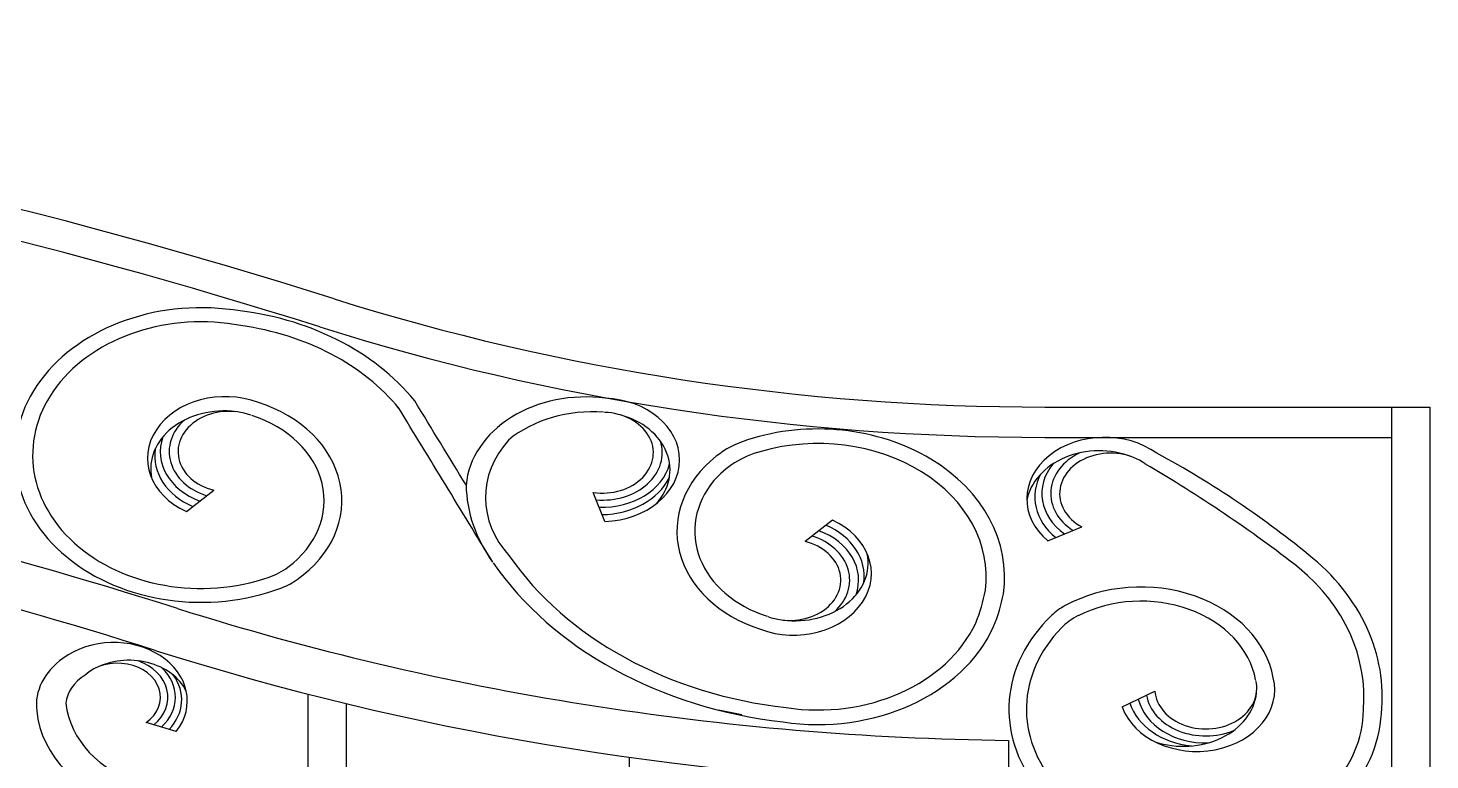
# Model space of a CAD drawing. Extents: x 12262 to 40734, y 30451 to 49613.
# Drawn here: x 31573 to 32358, y 44964 to 45374 of the extents above; entities that cross this region are included whole.
import ezdxf

# ---------------------------------------------------------------- set-up
doc = ezdxf.new("R2010")
doc.units = 0
doc.header["$LTSCALE"] = 0.85
doc.header["$MEASUREMENT"] = 0
doc.layers.get('0').update_dxf_attribs({"linetype": 'CONTINUOUS'})

# ---------------------------------------------------------------- blocks, each defined once
blk = doc.blocks.new('A$C2EF91AEA')
for p, q in [((3005.21, 1845.05), (3220.97, 1845.05)), ((3199.5, 1845.05), (3199.5, 986.96)), ((3220.97, 1845.05), (3220.97, 986.96)), ((3005.21, 1828.06), (3199.5, 1828.06)), ((2524, 1786.44), (2539.35, 1798.41)), ((2758.52, 1780.94), (2751.98, 1797.2)), ((2886.09, 1781.68), (2870.73, 1769.7)), ((3006.71, 1770), (3025.83, 1777.9)), ((2592.18, 1539.19), (2592.18, 1684.19)), ((3048.39, 1676.99), (3066.77, 1685.91)), ((2613.65, 1539.19), (2613.65, 1678.85)), ((2835.31, 1672.64), (2822.13, 1675.22)), ((2518.33, 1663.23), (2501.36, 1668.24)), ((2984.77, 1658.26), (2984.77, 986.96)), ((2772.37, 1564.75), (2772.37, 1648.75))]:
    blk.add_line(p, q)
for centre, major_axis, start_param, end_param in [((1610.49, -66.54), (-2684.14, 0), 4.332138, 4.712389), ((1610.49, -66.54), (2662.67, 0), 1.190545, 1.557478), ((2532.17, 1818.17), (-104.31, 0), 4.538077, 8.302647), ((3005.21, 2694.64), (-1073.66, 0), 1.190545, 1.570796), ((2532.23, 1818.1), (-94.42, 0), 4.473672, 8.269055), ((2531.61, 1787.14), (143.17, 0), 0.572463, 1.440153), ((2531.61, 1787.14), (143.17, 0), 0.572463, 1.440153), ((2531.61, 1787.14), (132.87, 0), 0.572463, 1.397297), ((3005.21, 2694.64), (-1095.13, 0), 1.190545, 1.570796), ((1610.49, -66.54), (-2447.94, 0), 4.332138, 4.610005), ((2545.84, 1816.34), (-43.65, 0), 4.274116, 7.329941), ((2536.2, 1792.65), (-74.96, 0), 2.297439, 4.327167), ((-58928.56, -21724.95), (-68407.82, 0), 3.5912, 3.592167), ((2747.64, 1797.63), (-67.06, 0), 4.545404, 6.212861), ((2756.78, 1815.45), (-43.65, 0), 1.610639, 4.666464), ((2545.05, 1810.36), (41.08, 0), 1.409638, 3.296404), ((2547.92, 1820.01), (-28.6, 0), 4.271163, 7.549895), ((2536.2, 1792.65), (64.99, 0), -0.813164, 1.185574), ((-58928.56, -21724.95), (68397.52, 0), 0.448793, 0.450575), ((2751.38, 1790.93), (64.99, 0), 1.471821, 2.37581), ((2757.1, 1819.46), (-28.6, 0), 1.390685, 4.669418), ((2753.97, 1809.87), (-41.08, 0), 2.502584, 4.38935), ((1610.49, -66.54), (-2415.73, 0), 4.332138, 4.59522), ((2547.92, 1820.01), (33.59, 0), 2.411066, 4.330942), ((2877.91, 1749.94), (104.65, 0), -0.115083, 1.957511), ((3038.66, 1793.54), (43.65, 0), 0.83548, 3.891305), ((2547.92, 1820.01), (-38.57, 0), -0.275867, 1.133652), ((2762.36, 1794.34), (70.74, 0), 2.527956, 3.764843), ((2757.1, 1819.46), (-33.59, 0), 1.468046, 3.387922), ((2858.49, 1787.69), (53.15, 0), 1.957511, 2.354698), ((2877.91, 1749.94), (-94.35, 0), 3.040468, 5.05665), ((2547.42, 1817.88), (-41.22, 0), -0.11184, 1.069894), ((2873.89, 1775.46), (74.96, 0), 2.354698, 4.327167), ((2864.01, 1780.63), (53.15, 0), 1.915057, 2.557628), ((3035.69, 1788.01), (41.08, 0), 1.112594, 2.99936), ((3042.01, 1796.57), (33.59, 0), 2.114022, 4.033898), ((3042.01, 1796.57), (-28.6, 0), 3.974119, 7.252852), ((2750.85, 1454.2), (-559.69, 0), 3.904997, 4.110087), ((2757.1, 1819.46), (38.57, 0), 4.665336, 6.074855), ((3040.75, 1794.65), (-41.22, 0), -0.408884, 0.77285), ((3042.01, 1796.57), (-38.57, 0), -0.57291, 0.836608), ((2565.03, 1284.68), (-832.18, 0), 3.936701, 4.073511), ((2794.89, 1802.77), (114.16, 0), 3.157199, 3.658426), ((2756.28, 1817.4), (41.22, 0), -1.554091, -0.372358), ((2873.89, 1775.46), (64.99, 0), 2.557628, 4.327167), ((2864.25, 1751.77), (-43.65, 0), 1.132524, 4.188349), ((2862.66, 1750.23), (41.22, 0), -0.11184, 1.069894), ((2862.17, 1748.1), (-28.6, 0), 1.12957, 4.408303), ((2862.17, 1748.1), (33.59, 0), -0.730527, 1.189349), ((2862.17, 1748.1), (-38.57, 0), 2.865726, 4.275245), ((2889.9, 1841.84), (-210.9, 0), 0.501099, 1.428986), ((2865.04, 1757.75), (-41.08, 0), 1.409638, 3.296404), ((3051.08, 1682.67), (143.17, 0), -0.111455, 0.756235), ((3051.08, 1682.67), (143.17, 0), -0.111455, 0.756235), ((2555.3, 1776.67), (37.19, 0), -1.155723, -0.813164), ((2889.9, 1841.84), (-221.21, 0), 0.501099, 1.427879), ((3051.08, 1682.67), (132.87, 0), -0.0686, 0.756235), ((2561.29, 1770.31), (37.19, 0), -1.12213, -0.844154), ((3058.94, 1684.87), (74.96, 0), 0.143123, 2.172851), ((2840.55, 1756.81), (132.48, 0), -0.318692, -0.137843), ((2838.3, 1757.27), (145.13, 0), -0.312169, -0.147128), ((3058.94, 1684.87), (64.99, 0), 0.143123, 2.141861), ((3005.21, 2694.64), (-1309.86, 0), 1.190545, 1.555191), ((3037.55, 1709.5), (-37.19, 0), -0.968741, -0.690765), ((2877.91, 1749.94), (-104.65, 0), 1.383182, 2.79738), ((2877.91, 1749.94), (-94.35, 0), 1.380775, 2.786183), ((3089.29, 1675.66), (-104.31, 0), -0.690765, 3.073806), ((3089.22, 1675.71), (-94.42, 0), -0.657172, 3.138211), ((3043.91, 1703.38), (-37.19, 0), -0.999731, -0.657172), ((2483.18, 1680.43), (41.32, 0), -0.553807, 2.327119), ((3005.21, 2694.64), (1342.07, 0), 4.332138, 4.673148), ((2484.07, 1678.01), (-44.17, 0), -0.847248, 0.093423), ((2485.42, 1682.47), (-24.02, 0), 2.296009, 5.574742), ((2491.81, 1675.85), (-34.5, 0), 3.514676, 5.294674), ((2485.42, 1682.47), (28.21, 0), -0.768222, 1.151653), ((2485.42, 1682.47), (32.4, 0), -0.712526, 0.696993), ((2485.02, 1677.05), (28.7, 0), 2.241714, 3.054442), ((2486.73, 1680.97), (-34.62, 0), 2.492825, 3.674559), ((3090.32, 1686.6), (-43.65, 0), 0.281942, 3.337766), ((3095.32, 1687.31), (28.6, 0), 3.20358, 6.482313), ((3095.32, 1687.31), (33.59, 0), 3.280941, 5.200817), ((3082.8, 1687.42), (41.08, 0), 4.315479, 6.202245), ((2521.45, 1680.09), (81.64, 0), 3.224333, 4.361136), ((2524.63, 1683.73), (-68.45, 0), 0.087, 1.185726), ((3092.59, 1687.45), (-41.22, 0), 0.258804, 1.440537), ((3095.32, 1687.31), (-38.57, 0), 0.195046, 1.604564)]:
    blk.add_ellipse(centre, major_axis=major_axis, ratio=0.79131, start_param=start_param, end_param=end_param)

msp = doc.modelspace()

# ---------------------------------------------------------------- block references
msp.add_blockref('A$C2EF91AEA', (29137.29, 43316.64))

doc.saveas('drawing.dxf')
